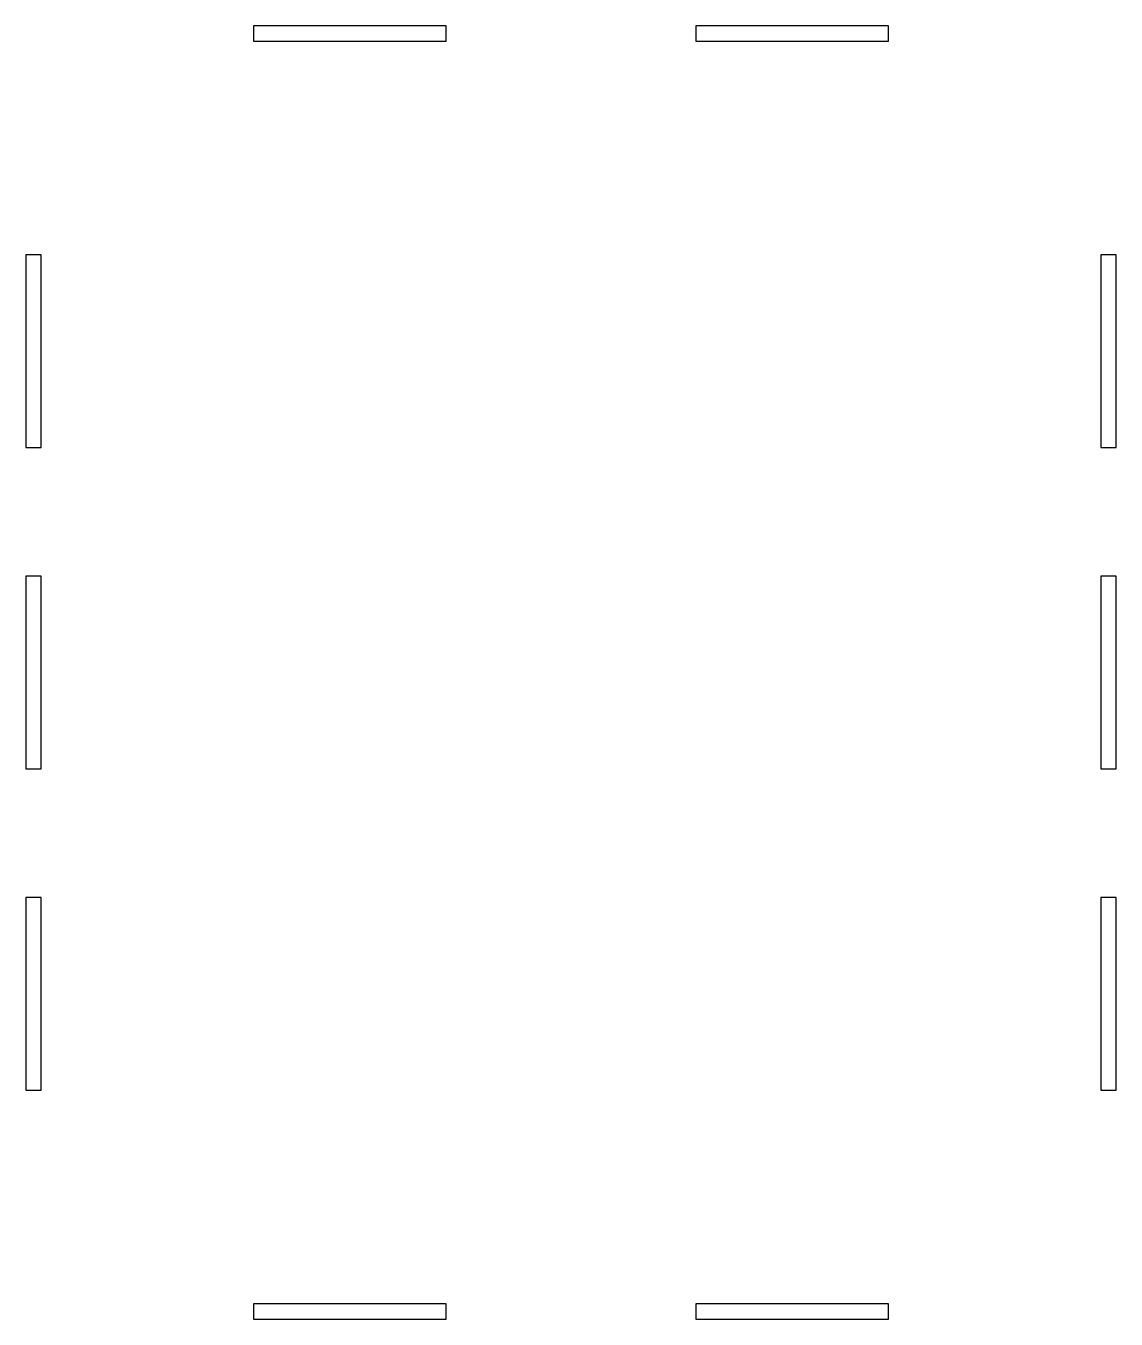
# Model space of a CAD drawing. Header units: millimetres. Extents: x 10 to 94, y 10 to 111.
import ezdxf

# ---------------------------------------------------------------- set-up
doc = ezdxf.new("R2010")
doc.units = ezdxf.units.MM

msp = doc.modelspace()

# ---------------------------------------------------------------- linework, layer by layer
at = {"layer": 'GASKET_CUT'}
for points in [[(27.4, 109.4), (42.4, 109.4), (42.4, 110.6), (27.4, 110.6)], [(61.8, 109.4), (76.8, 109.4), (76.8, 110.6), (61.8, 110.6)], [(9.7, 77.8), (10.9, 77.8), (10.9, 92.8), (9.7, 92.8)], [(93.3, 77.8), (94.5, 77.8), (94.5, 92.8), (93.3, 92.8)], [(9.7, 52.8), (10.9, 52.8), (10.9, 67.8), (9.7, 67.8)], [(93.3, 52.8), (94.5, 52.8), (94.5, 67.8), (93.3, 67.8)], [(9.7, 27.8), (10.9, 27.8), (10.9, 42.8), (9.7, 42.8)], [(93.3, 27.8), (94.5, 27.8), (94.5, 42.8), (93.3, 42.8)], [(27.4, 10), (42.4, 10), (42.4, 11.2), (27.4, 11.2)], [(61.8, 10), (76.8, 10), (76.8, 11.2), (61.8, 11.2)]]:
    msp.add_lwpolyline(points, close=True, dxfattribs=at)

doc.saveas('drawing.dxf')
